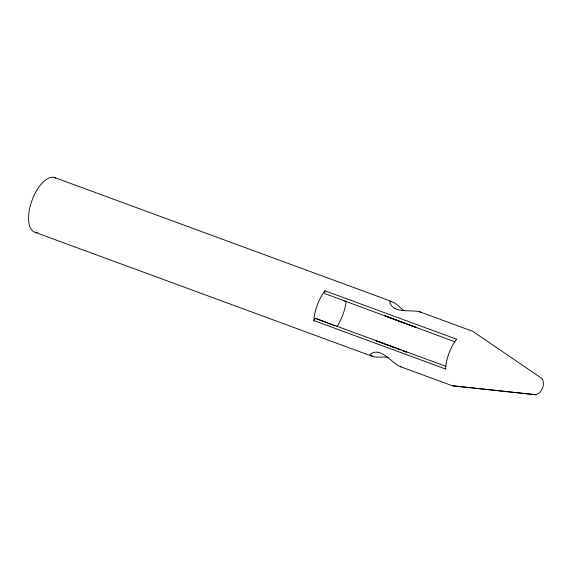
<?xml version="1.0" encoding="UTF-8"?>
<svg xmlns="http://www.w3.org/2000/svg" width="572" height="572" viewBox="0 0 572 572"><rect width="100%" height="100%" fill="white"/><g stroke="black" fill="none" stroke-linecap="round" stroke-linejoin="round"><path stroke-width="0.86" d="M445.824 368.361A2.646 1.244 -69.8 0 0 445.545 368.99L313.906 320.592L314.035 318.654A29.122 13.671 -69.8 0 1 323.816 292.349L324.982 290.812L456.62 339.217A2.646 1.244 -69.8 0 0 456.42 339.868M445.545 368.99L445.674 367.052A29.122 13.671 -69.8 0 1 455.455 340.755L456.62 339.217M388.238 357.529C382.661 355.948 373.959 359.187 370.005 354.404C380.966 346.067 391.126 363.134 400.743 366.781L452.409 385.778L535.714 394.723C541.977 393.579 545.709 383.354 541.791 378.371L472.672 331.295L419.405 311.683C409.795 309.531 392.8 313.878 389.611 301.68C395.316 300.851 399.549 308.215 404.325 310.739M400.743 366.781L401.272 366.795M452.409 385.778L536.236 394.78M405.784 351.873L406.563 352.145M403.56 351.072L404.783 351.515M408.072 324.531L416.645 327.606L384.42 315.637L406.22 323.852M383.769 343.515L375.232 340.44L380.073 342.349M398.841 349.349L399.992 349.771M54.211 177.406L391.098 301.272M324.982 290.812A2.646 1.244 -69.8 0 0 325.218 293.743L454.89 341.791M385.621 344.194L401.001 349.935M313.906 320.592A2.646 1.244 -69.8 0 1 315.987 318.554L445.953 366.337M396.997 348.67L398.226 349.12M55.813 178.028A29.122 13.671 -69.8 0 0 32.797 198.32A29.122 13.671 -69.8 0 0 33.948 231.889L372.436 356.37M395.059 347.955L391.713 346.711M389.696 345.96L391.041 346.46M385.12 344.251L389.017 345.71M384.513 344.022L381.61 342.928M402.538 350.522L406.728 352.13M419.405 311.683L421.414 312.648M315.987 318.554L334.985 325.911M37.302 232.697A29.122 13.671 -69.8 0 1 35.55 232.511M346.167 301.001A29.122 13.671 -69.8 0 1 336.858 326.612M344.544 301.129A2.646 1.244 -69.8 0 1 344.215 301.094"/></g></svg>
